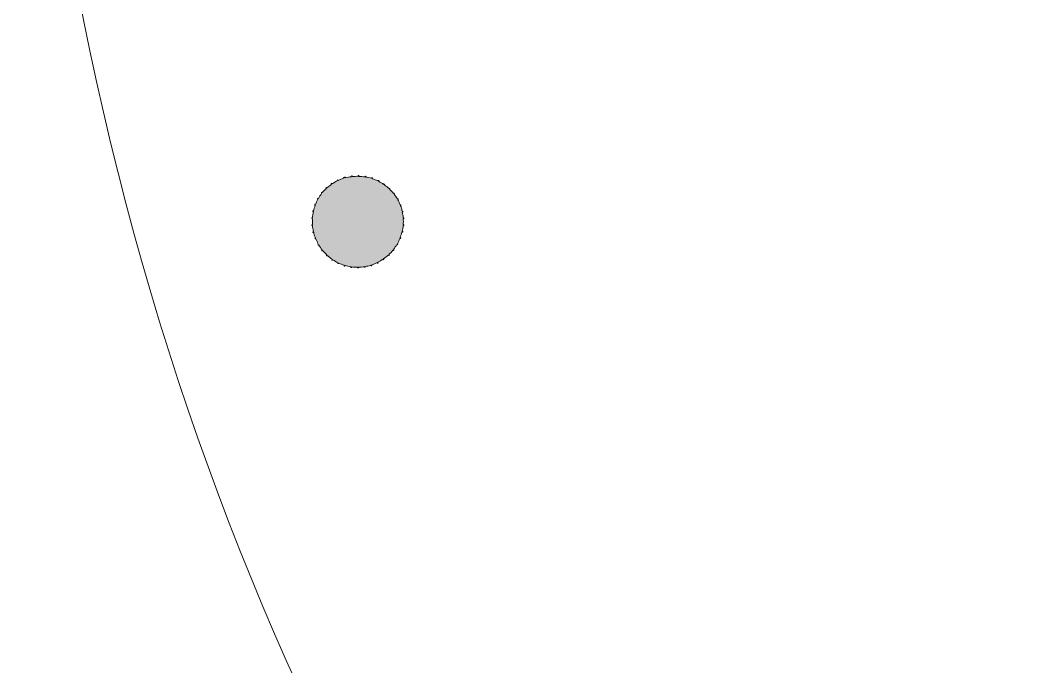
# Model space of a CAD drawing. Header units: millimetres. Extents: x -75 to 75, y -97 to 97.
# Drawn here: x -75.3 to -37.65, y -48.41 to -24.2 of the extents above; entities that cross this region are included whole.
import ezdxf

# ---------------------------------------------------------------- set-up
doc = ezdxf.new("R2010")
doc.units = ezdxf.units.MM
doc.header["$MEASUREMENT"] = 0
doc.layers.add('Layer 1', color=7, linetype='Continuous', lineweight=0)

# ---------------------------------------------------------------- blocks, each defined once
blk = doc.blocks.new('Block_1')
at = {"layer": 'Layer 1', "true_color": 0x000000, "transparency": 33554687}
h = blk.add_hatch(color=18, dxfattribs=at)
h.dxf.hatch_style = 2
edge = h.paths.add_edge_path()
edge.add_spline(control_points=[(-60.954, -31.641), (-60.942, -31.64), (-60.933, -31.63), (-60.933, -31.618), (-60.934, -31.607), (-60.944, -31.598), (-60.955, -31.599), (-60.956, -31.599), (-60.956, -31.6), (-60.957, -31.601), (-60.962, -31.529), (-60.979, -31.458), (-60.994, -31.387), (-60.99, -31.388), (-60.989, -31.394), (-60.984, -31.393), (-60.973, -31.39), (-60.966, -31.379), (-60.969, -31.368), (-60.972, -31.357), (-60.983, -31.35), (-60.995, -31.352), (-60.998, -31.353), (-60.997, -31.357), (-60.999, -31.359), (-61.008, -31.32), (-61.01, -31.28), (-61.023, -31.241), (-61.032, -31.209), (-61.049, -31.181), (-61.061, -31.15), (-61.058, -31.15), (-61.057, -31.154), (-61.055, -31.153), (-61.044, -31.149), (-61.038, -31.137), (-61.042, -31.126), (-61.046, -31.115), (-61.058, -31.109), (-61.069, -31.114), (-61.072, -31.115), (-61.071, -31.12), (-61.073, -31.122), (-61.099, -31.055), (-61.123, -30.986), (-61.157, -30.925), (-61.157, -30.924), (-61.157, -30.925), (-61.157, -30.925), (-61.146, -30.919), (-61.143, -30.907), (-61.149, -30.897), (-61.155, -30.887), (-61.169, -30.883), (-61.179, -30.889), (-61.18, -30.89), (-61.179, -30.891), (-61.179, -30.892), (-61.216, -30.83), (-61.257, -30.772), (-61.301, -30.715), (-61.299, -30.715), (-61.297, -30.717), (-61.296, -30.716), (-61.286, -30.709), (-61.285, -30.696), (-61.292, -30.687), (-61.299, -30.677), (-61.312, -30.676), (-61.321, -30.683), (-61.322, -30.683), (-61.321, -30.685), (-61.322, -30.686), (-61.368, -30.629), (-61.42, -30.579), (-61.473, -30.528), (-61.469, -30.527), (-61.465, -30.531), (-61.462, -30.528), (-61.454, -30.52), (-61.455, -30.507), (-61.464, -30.499), (-61.473, -30.491), (-61.486, -30.492), (-61.494, -30.5), (-61.496, -30.502), (-61.493, -30.505), (-61.494, -30.508), (-61.548, -30.458), (-61.605, -30.412), (-61.665, -30.369), (-61.663, -30.368), (-61.66, -30.37), (-61.658, -30.368), (-61.651, -30.359), (-61.653, -30.345), (-61.663, -30.338), (-61.673, -30.331), (-61.686, -30.334), (-61.692, -30.343), (-61.694, -30.346), (-61.69, -30.349), (-61.691, -30.352), (-61.751, -30.311), (-61.811, -30.269), (-61.876, -30.236), (-61.876, -30.236), (-61.875, -30.236), (-61.875, -30.236), (-61.869, -30.225), (-61.873, -30.213), (-61.884, -30.208), (-61.895, -30.203), (-61.908, -30.207), (-61.913, -30.218), (-61.914, -30.219), (-61.911, -30.22), (-61.912, -30.221), (-61.977, -30.19), (-62.043, -30.161), (-62.112, -30.138), (-62.111, -30.137), (-62.11, -30.138), (-62.109, -30.137), (-62.105, -30.126), (-62.111, -30.114), (-62.123, -30.11), (-62.134, -30.106), (-62.146, -30.111), (-62.149, -30.122), (-62.149, -30.122), (-62.149, -30.123), (-62.149, -30.123), (-62.218, -30.101), (-62.291, -30.09), (-62.362, -30.077), (-62.361, -30.074), (-62.356, -30.075), (-62.356, -30.072), (-62.354, -30.061), (-62.362, -30.05), (-62.373, -30.048), (-62.385, -30.046), (-62.396, -30.054), (-62.398, -30.065), (-62.398, -30.068), (-62.395, -30.068), (-62.394, -30.07), (-62.468, -30.058), (-62.542, -30.053), (-62.617, -30.05), (-62.615, -30.047), (-62.61, -30.048), (-62.609, -30.044), (-62.609, -30.032), (-62.618, -30.022), (-62.63, -30.021), (-62.642, -30.02), (-62.652, -30.03), (-62.652, -30.042), (-62.652, -30.046), (-62.646, -30.047), (-62.644, -30.05), (-62.718, -30.049), (-62.792, -30.048), (-62.867, -30.057), (-62.867, -30.055), (-62.864, -30.055), (-62.864, -30.053), (-62.866, -30.042), (-62.876, -30.034), (-62.888, -30.035), (-62.9, -30.037), (-62.908, -30.047), (-62.906, -30.059), (-62.906, -30.062), (-62.902, -30.061), (-62.901, -30.063), (-62.973, -30.072), (-63.044, -30.083), (-63.116, -30.102), (-63.116, -30.101), (-63.114, -30.101), (-63.114, -30.1), (-63.118, -30.088), (-63.13, -30.081), (-63.141, -30.084), (-63.153, -30.087), (-63.159, -30.098), (-63.156, -30.109), (-63.159, -30.098), (-63.171, -30.092), (-63.182, -30.096), (-63.193, -30.1), (-63.2, -30.112), (-63.196, -30.123), (-63.195, -30.124), (-63.194, -30.123), (-63.193, -30.124), (-63.264, -30.146), (-63.33, -30.175), (-63.395, -30.205), (-63.395, -30.203), (-63.392, -30.202), (-63.393, -30.199), (-63.398, -30.189), (-63.411, -30.184), (-63.422, -30.189), (-63.432, -30.194), (-63.437, -30.207), (-63.431, -30.217), (-63.431, -30.218), (-63.429, -30.217), (-63.428, -30.218), (-63.495, -30.251), (-63.556, -30.291), (-63.617, -30.331), (-63.617, -30.327), (-63.613, -30.324), (-63.615, -30.32), (-63.622, -30.31), (-63.636, -30.308), (-63.645, -30.315), (-63.654, -30.322), (-63.657, -30.335), (-63.65, -30.345), (-63.648, -30.348), (-63.644, -30.345), (-63.641, -30.347), (-63.702, -30.389), (-63.76, -30.433), (-63.815, -30.482), (-63.815, -30.48), (-63.813, -30.478), (-63.814, -30.477), (-63.822, -30.468), (-63.836, -30.467), (-63.845, -30.475), (-63.853, -30.483), (-63.854, -30.497), (-63.846, -30.505), (-63.843, -30.507), (-63.84, -30.504), (-63.837, -30.505), (-63.89, -30.555), (-63.944, -30.604), (-63.99, -30.66), (-63.99, -30.66), (-63.989, -30.659), (-63.99, -30.659), (-63.999, -30.652), (-64.012, -30.653), (-64.019, -30.663), (-64.026, -30.672), (-64.024, -30.686), (-64.015, -30.693), (-64.014, -30.694), (-64.013, -30.692), (-64.012, -30.693), (-64.056, -30.75), (-64.095, -30.811), (-64.131, -30.873), (-64.132, -30.872), (-64.131, -30.87), (-64.132, -30.869), (-64.143, -30.863), (-64.156, -30.866), (-64.162, -30.876), (-64.168, -30.886), (-64.164, -30.899), (-64.154, -30.905), (-64.153, -30.906), (-64.153, -30.904), (-64.152, -30.905), (-64.187, -30.969), (-64.214, -31.037), (-64.241, -31.106), (-64.243, -31.103), (-64.241, -31.098), (-64.245, -31.097), (-64.256, -31.092), (-64.268, -31.098), (-64.272, -31.109), (-64.276, -31.12), (-64.27, -31.133), (-64.259, -31.137), (-64.256, -31.138), (-64.255, -31.134), (-64.252, -31.134), (-64.278, -31.204), (-64.299, -31.275), (-64.316, -31.348), (-64.318, -31.346), (-64.317, -31.342), (-64.32, -31.341), (-64.331, -31.338), (-64.343, -31.345), (-64.346, -31.357), (-64.349, -31.368), (-64.342, -31.38), (-64.33, -31.382), (-64.326, -31.383), (-64.325, -31.378), (-64.321, -31.377), (-64.337, -31.449), (-64.352, -31.521), (-64.357, -31.596), (-64.358, -31.596), (-64.358, -31.594), (-64.359, -31.594), (-64.371, -31.593), (-64.381, -31.602), (-64.381, -31.614), (-64.382, -31.626), (-64.373, -31.636), (-64.361, -31.637), (-64.359, -31.637), (-64.359, -31.634), (-64.357, -31.634), (-64.361, -31.706), (-64.363, -31.78), (-64.357, -31.854), (-64.358, -31.854), (-64.358, -31.852), (-64.359, -31.852), (-64.371, -31.852), (-64.38, -31.863), (-64.379, -31.875), (-64.379, -31.887), (-64.369, -31.896), (-64.357, -31.895), (-64.357, -31.895), (-64.357, -31.895), (-64.357, -31.895), (-64.35, -31.967), (-64.33, -32.039), (-64.314, -32.112), (-64.317, -32.111), (-64.318, -32.106), (-64.322, -32.107), (-64.333, -32.109), (-64.34, -32.121), (-64.337, -32.133), (-64.334, -32.144), (-64.323, -32.152), (-64.311, -32.149), (-64.309, -32.148), (-64.31, -32.144), (-64.308, -32.143), (-64.3, -32.176), (-64.298, -32.209), (-64.288, -32.243), (-64.275, -32.284), (-64.255, -32.319), (-64.239, -32.358), (-64.243, -32.358), (-64.244, -32.353), (-64.247, -32.354), (-64.258, -32.358), (-64.264, -32.371), (-64.26, -32.382), (-64.256, -32.394), (-64.243, -32.399), (-64.233, -32.395), (-64.229, -32.393), (-64.231, -32.388), (-64.228, -32.385), (-64.2, -32.454), (-64.173, -32.525), (-64.137, -32.589), (-64.138, -32.589), (-64.138, -32.588), (-64.139, -32.588), (-64.149, -32.594), (-64.152, -32.607), (-64.146, -32.618), (-64.14, -32.628), (-64.127, -32.631), (-64.117, -32.625), (-64.115, -32.624), (-64.117, -32.622), (-64.116, -32.621), (-64.078, -32.685), (-64.037, -32.746), (-63.992, -32.803), (-63.994, -32.804), (-63.995, -32.802), (-63.996, -32.803), (-64.005, -32.81), (-64.007, -32.824), (-64, -32.833), (-63.992, -32.843), (-63.979, -32.845), (-63.97, -32.837), (-63.97, -32.837), (-63.97, -32.836), (-63.97, -32.836), (-63.923, -32.893), (-63.869, -32.942), (-63.816, -32.993), (-63.819, -32.994), (-63.822, -32.991), (-63.825, -32.993), (-63.833, -33.002), (-63.832, -33.015), (-63.823, -33.023), (-63.814, -33.031), (-63.801, -33.031), (-63.793, -33.022), (-63.791, -33.02), (-63.794, -33.017), (-63.793, -33.015), (-63.738, -33.066), (-63.679, -33.111), (-63.618, -33.153), (-63.621, -33.155), (-63.625, -33.152), (-63.627, -33.155), (-63.633, -33.165), (-63.631, -33.178), (-63.621, -33.185), (-63.612, -33.192), (-63.599, -33.19), (-63.592, -33.18), (-63.59, -33.176), (-63.595, -33.173), (-63.594, -33.169), (-63.533, -33.21), (-63.471, -33.25), (-63.404, -33.283), (-63.405, -33.284), (-63.407, -33.283), (-63.408, -33.284), (-63.413, -33.295), (-63.409, -33.308), (-63.398, -33.313), (-63.387, -33.318), (-63.375, -33.313), (-63.37, -33.302), (-63.369, -33.3), (-63.372, -33.299), (-63.372, -33.297), (-63.306, -33.327), (-63.241, -33.357), (-63.171, -33.379), (-63.172, -33.38), (-63.173, -33.379), (-63.173, -33.38), (-63.177, -33.391), (-63.17, -33.403), (-63.159, -33.407), (-63.148, -33.411), (-63.136, -33.404), (-63.133, -33.392), (-63.133, -33.392), (-63.133, -33.392), (-63.133, -33.391), (-63.064, -33.411), (-62.993, -33.422), (-62.921, -33.433), (-62.922, -33.435), (-62.926, -33.434), (-62.927, -33.437), (-62.928, -33.448), (-62.921, -33.459), (-62.909, -33.461), (-62.897, -33.463), (-62.886, -33.454), (-62.885, -33.443), (-62.885, -33.441), (-62.887, -33.441), (-62.887, -33.439), (-62.815, -33.449), (-62.741, -33.45), (-62.667, -33.45), (-62.669, -33.453), (-62.674, -33.453), (-62.675, -33.457), (-62.675, -33.469), (-62.665, -33.48), (-62.653, -33.479), (-62.642, -33.478), (-62.632, -33.468), (-62.632, -33.456), (-62.632, -33.452), (-62.638, -33.453), (-62.639, -33.45), (-62.566, -33.448), (-62.493, -33.444), (-62.419, -33.432), (-62.42, -33.434), (-62.423, -33.434), (-62.422, -33.436), (-62.421, -33.448), (-62.41, -33.456), (-62.398, -33.454), (-62.386, -33.452), (-62.379, -33.441), (-62.38, -33.43), (-62.381, -33.427), (-62.385, -33.428), (-62.386, -33.425), (-62.316, -33.413), (-62.245, -33.401), (-62.174, -33.379), (-62.174, -33.379), (-62.175, -33.38), (-62.175, -33.38), (-62.172, -33.391), (-62.16, -33.398), (-62.148, -33.395), (-62.137, -33.391), (-62.131, -33.378), (-62.135, -33.367), (-62.135, -33.366), (-62.136, -33.367), (-62.136, -33.366), (-62.066, -33.342), (-62.001, -33.31), (-61.936, -33.278), (-61.936, -33.281), (-61.94, -33.283), (-61.939, -33.286), (-61.934, -33.296), (-61.921, -33.301), (-61.911, -33.295), (-61.9, -33.29), (-61.895, -33.277), (-61.901, -33.267), (-61.902, -33.265), (-61.905, -33.267), (-61.906, -33.265), (-61.839, -33.231), (-61.776, -33.191), (-61.715, -33.149), (-61.715, -33.153), (-61.72, -33.156), (-61.717, -33.159), (-61.711, -33.169), (-61.698, -33.172), (-61.688, -33.165), (-61.677, -33.159), (-61.676, -33.145), (-61.682, -33.135), (-61.685, -33.132), (-61.689, -33.135), (-61.693, -33.134), (-61.632, -33.09), (-61.572, -33.046), (-61.518, -32.996), (-61.517, -32.997), (-61.519, -32.999), (-61.518, -33), (-61.51, -33.009), (-61.497, -33.009), (-61.488, -33.001), (-61.479, -32.993), (-61.479, -32.98), (-61.487, -32.971), (-61.489, -32.969), (-61.491, -32.972), (-61.493, -32.971), (-61.441, -32.921), (-61.388, -32.871), (-61.342, -32.815), (-61.342, -32.815), (-61.342, -32.815), (-61.342, -32.815), (-61.333, -32.823), (-61.319, -32.822), (-61.312, -32.812), (-61.305, -32.802), (-61.307, -32.789), (-61.316, -32.782), (-61.316, -32.782), (-61.317, -32.782), (-61.317, -32.782), (-61.273, -32.725), (-61.235, -32.663), (-61.198, -32.601), (-61.197, -32.602), (-61.199, -32.605), (-61.197, -32.606), (-61.187, -32.612), (-61.174, -32.608), (-61.168, -32.598), (-61.162, -32.588), (-61.165, -32.575), (-61.175, -32.57), (-61.176, -32.569), (-61.177, -32.571), (-61.178, -32.57), (-61.142, -32.506), (-61.113, -32.439), (-61.085, -32.371), (-61.083, -32.374), (-61.085, -32.379), (-61.081, -32.38), (-61.07, -32.384), (-61.058, -32.379), (-61.054, -32.368), (-61.05, -32.357), (-61.056, -32.344), (-61.067, -32.34), (-61.069, -32.339), (-61.071, -32.343), (-61.074, -32.344), (-61.047, -32.275), (-61.024, -32.206), (-61.006, -32.134), (-61.004, -32.135), (-61.005, -32.139), (-61.003, -32.139), (-60.991, -32.142), (-60.98, -32.135), (-60.977, -32.124), (-60.974, -32.112), (-60.981, -32.101), (-60.992, -32.099), (-60.996, -32.098), (-60.997, -32.103), (-61, -32.103), (-60.984, -32.033), (-60.966, -31.963), (-60.959, -31.891), (-60.958, -31.891), (-60.959, -31.892), (-60.958, -31.892), (-60.946, -31.893), (-60.937, -31.884), (-60.936, -31.872), (-60.935, -31.861), (-60.944, -31.851), (-60.956, -31.85), (-60.957, -31.85), (-60.957, -31.852), (-60.959, -31.852), (-60.953, -31.781), (-60.953, -31.71), (-60.957, -31.638), (-60.955, -31.638), (-60.955, -31.641), (-60.954, -31.641)], knot_values=[0, 0, 0, 0, 1, 1, 1, 2, 2, 2, 3, 3, 3, 4, 4, 4, 5, 5, 5, 6, 6, 6, 7, 7, 7, 8, 8, 8, 9, 9, 9, 10, 10, 10, 11, 11, 11, 12, 12, 12, 13, 13, 13, 14, 14, 14, 15, 15, 15, 16, 16, 16, 17, 17, 17, 18, 18, 18, 19, 19, 19, 20, 20, 20, 21, 21, 21, 22, 22, 22, 23, 23, 23, 24, 24, 24, 25, 25, 25, 26, 26, 26, 27, 27, 27, 28, 28, 28, 29, 29, 29, 30, 30, 30, 31, 31, 31, 32, 32, 32, 33, 33, 33, 34, 34, 34, 35, 35, 35, 36, 36, 36, 37, 37, 37, 38, 38, 38, 39, 39, 39, 40, 40, 40, 41, 41, 41, 42, 42, 42, 43, 43, 43, 44, 44, 44, 45, 45, 45, 46, 46, 46, 47, 47, 47, 48, 48, 48, 49, 49, 49, 50, 50, 50, 51, 51, 51, 52, 52, 52, 53, 53, 53, 54, 54, 54, 55, 55, 55, 56, 56, 56, 57, 57, 57, 58, 58, 58, 59, 59, 59, 60, 60, 60, 61, 61, 61, 62, 62, 62, 63, 63, 63, 64, 64, 64, 65, 65, 65, 66, 66, 66, 67, 67, 67, 68, 68, 68, 69, 69, 69, 70, 70, 70, 71, 71, 71, 72, 72, 72, 73, 73, 73, 74, 74, 74, 75, 75, 75, 76, 76, 76, 77, 77, 77, 78, 78, 78, 79, 79, 79, 80, 80, 80, 81, 81, 81, 82, 82, 82, 83, 83, 83, 84, 84, 84, 85, 85, 85, 86, 86, 86, 87, 87, 87, 88, 88, 88, 89, 89, 89, 90, 90, 90, 91, 91, 91, 92, 92, 92, 93, 93, 93, 94, 94, 94, 95, 95, 95, 96, 96, 96, 97, 97, 97, 98, 98, 98, 99, 99, 99, 100, 100, 100, 101, 101, 101, 102, 102, 102, 103, 103, 103, 104, 104, 104, 105, 105, 105, 106, 106, 106, 107, 107, 107, 108, 108, 108, 109, 109, 109, 110, 110, 110, 111, 111, 111, 112, 112, 112, 113, 113, 113, 114, 114, 114, 115, 115, 115, 116, 116, 116, 117, 117, 117, 118, 118, 118, 119, 119, 119, 120, 120, 120, 121, 121, 121, 122, 122, 122, 123, 123, 123, 124, 124, 124, 125, 125, 125, 126, 126, 126, 127, 127, 127, 128, 128, 128, 129, 129, 129, 130, 130, 130, 131, 131, 131, 132, 132, 132, 133, 133, 133, 134, 134, 134, 135, 135, 135, 136, 136, 136, 137, 137, 137, 138, 138, 138, 139, 139, 139, 140, 140, 140, 141, 141, 141, 142, 142, 142, 143, 143, 143, 144, 144, 144, 145, 145, 145, 146, 146, 146, 147, 147, 147, 148, 148, 148, 149, 149, 149, 150, 150, 150, 151, 151, 151, 152, 152, 152, 153, 153, 153, 154, 154, 154, 155, 155, 155, 156, 156, 156, 157, 157, 157, 158, 158, 158, 159, 159, 159, 160, 160, 160, 161, 161, 161, 162, 162, 162, 163, 163, 163, 164, 164, 164, 165, 165, 165, 166, 166, 166, 167, 167, 167, 168, 168, 168, 169, 169, 169, 170, 170, 170, 171, 171, 171, 172, 172, 172, 173, 173, 173, 174, 174, 174, 175, 175, 175, 176, 176, 176, 177, 177, 177, 178, 178, 178, 179, 179, 179, 180, 180, 180, 181, 181, 181, 182, 182, 182, 183, 183, 183, 184, 184, 184, 185, 185, 185, 186, 186, 186, 187, 187, 187, 188, 188, 188, 189, 189, 189, 190, 190, 190, 191, 191, 191, 192, 192, 192, 193, 193, 193, 194, 194, 194, 195, 195, 195, 196, 196, 196, 197, 197, 197, 198, 198, 198, 199, 199, 199, 200, 200, 200, 201, 201, 201, 202, 202, 202, 203, 203, 203, 204, 204, 204, 205, 205, 205, 206, 206, 206, 207, 207, 207, 208, 208, 208, 209, 209, 209, 210, 210, 210, 211, 211, 211, 212, 212, 212, 213, 213, 213, 214, 214, 214, 214], degree=3, periodic=0)
at = {"layer": 'Layer 1'}
blk.add_open_spline([(-60.954, -31.641), (-60.942, -31.64), (-60.933, -31.63), (-60.933, -31.618), (-60.934, -31.607), (-60.944, -31.598), (-60.955, -31.599), (-60.956, -31.599), (-60.956, -31.6), (-60.957, -31.601), (-60.962, -31.529), (-60.979, -31.458), (-60.994, -31.387), (-60.99, -31.388), (-60.989, -31.394), (-60.984, -31.393), (-60.973, -31.39), (-60.966, -31.379), (-60.969, -31.368), (-60.972, -31.357), (-60.983, -31.35), (-60.995, -31.352), (-60.998, -31.353), (-60.997, -31.357), (-60.999, -31.359), (-61.008, -31.32), (-61.01, -31.28), (-61.023, -31.241), (-61.032, -31.209), (-61.049, -31.181), (-61.061, -31.15), (-61.058, -31.15), (-61.057, -31.154), (-61.055, -31.153), (-61.044, -31.149), (-61.038, -31.137), (-61.042, -31.126), (-61.046, -31.115), (-61.058, -31.109), (-61.069, -31.114), (-61.072, -31.115), (-61.071, -31.12), (-61.073, -31.122), (-61.099, -31.055), (-61.123, -30.986), (-61.157, -30.925), (-61.157, -30.924), (-61.157, -30.925), (-61.157, -30.925), (-61.146, -30.919), (-61.143, -30.907), (-61.149, -30.897), (-61.155, -30.887), (-61.169, -30.883), (-61.179, -30.889), (-61.18, -30.89), (-61.179, -30.891), (-61.179, -30.892), (-61.216, -30.83), (-61.257, -30.772), (-61.301, -30.715), (-61.299, -30.715), (-61.297, -30.717), (-61.296, -30.716), (-61.286, -30.709), (-61.285, -30.696), (-61.292, -30.687), (-61.299, -30.677), (-61.312, -30.676), (-61.321, -30.683), (-61.322, -30.683), (-61.321, -30.685), (-61.322, -30.686), (-61.368, -30.629), (-61.42, -30.579), (-61.473, -30.528), (-61.469, -30.527), (-61.465, -30.531), (-61.462, -30.528), (-61.454, -30.52), (-61.455, -30.507), (-61.464, -30.499), (-61.473, -30.491), (-61.486, -30.492), (-61.494, -30.5), (-61.496, -30.502), (-61.493, -30.505), (-61.494, -30.508), (-61.548, -30.458), (-61.605, -30.412), (-61.665, -30.369), (-61.663, -30.368), (-61.66, -30.37), (-61.658, -30.368), (-61.651, -30.359), (-61.653, -30.345), (-61.663, -30.338), (-61.673, -30.331), (-61.686, -30.334), (-61.692, -30.343), (-61.694, -30.346), (-61.69, -30.349), (-61.691, -30.352), (-61.751, -30.311), (-61.811, -30.269), (-61.876, -30.236), (-61.876, -30.236), (-61.875, -30.236), (-61.875, -30.236), (-61.869, -30.225), (-61.873, -30.213), (-61.884, -30.208), (-61.895, -30.203), (-61.908, -30.207), (-61.913, -30.218), (-61.914, -30.219), (-61.911, -30.22), (-61.912, -30.221), (-61.977, -30.19), (-62.043, -30.161), (-62.112, -30.138), (-62.111, -30.137), (-62.11, -30.138), (-62.109, -30.137), (-62.105, -30.126), (-62.111, -30.114), (-62.123, -30.11), (-62.134, -30.106), (-62.146, -30.111), (-62.149, -30.122), (-62.149, -30.122), (-62.149, -30.123), (-62.149, -30.123), (-62.218, -30.101), (-62.291, -30.09), (-62.362, -30.077), (-62.361, -30.074), (-62.356, -30.075), (-62.356, -30.072), (-62.354, -30.061), (-62.362, -30.05), (-62.373, -30.048), (-62.385, -30.046), (-62.396, -30.054), (-62.398, -30.065), (-62.398, -30.068), (-62.395, -30.068), (-62.394, -30.07), (-62.468, -30.058), (-62.542, -30.053), (-62.617, -30.05), (-62.615, -30.047), (-62.61, -30.048), (-62.609, -30.044), (-62.609, -30.032), (-62.618, -30.022), (-62.63, -30.021), (-62.642, -30.02), (-62.652, -30.03), (-62.652, -30.042), (-62.652, -30.046), (-62.646, -30.047), (-62.644, -30.05), (-62.718, -30.049), (-62.792, -30.048), (-62.867, -30.057), (-62.867, -30.055), (-62.864, -30.055), (-62.864, -30.053), (-62.866, -30.042), (-62.876, -30.034), (-62.888, -30.035), (-62.9, -30.037), (-62.908, -30.047), (-62.906, -30.059), (-62.906, -30.062), (-62.902, -30.061), (-62.901, -30.063), (-62.973, -30.072), (-63.044, -30.083), (-63.116, -30.102), (-63.116, -30.101), (-63.114, -30.101), (-63.114, -30.1), (-63.118, -30.088), (-63.13, -30.081), (-63.141, -30.084), (-63.153, -30.087), (-63.159, -30.098), (-63.156, -30.109), (-63.159, -30.098), (-63.171, -30.092), (-63.182, -30.096), (-63.193, -30.1), (-63.2, -30.112), (-63.196, -30.123), (-63.195, -30.124), (-63.194, -30.123), (-63.193, -30.124), (-63.264, -30.146), (-63.33, -30.175), (-63.395, -30.205), (-63.395, -30.203), (-63.392, -30.202), (-63.393, -30.199), (-63.398, -30.189), (-63.411, -30.184), (-63.422, -30.189), (-63.432, -30.194), (-63.437, -30.207), (-63.431, -30.217), (-63.431, -30.218), (-63.429, -30.217), (-63.428, -30.218), (-63.495, -30.251), (-63.556, -30.291), (-63.617, -30.331), (-63.617, -30.327), (-63.613, -30.324), (-63.615, -30.32), (-63.622, -30.31), (-63.636, -30.308), (-63.645, -30.315), (-63.654, -30.322), (-63.657, -30.335), (-63.65, -30.345), (-63.648, -30.348), (-63.644, -30.345), (-63.641, -30.347), (-63.702, -30.389), (-63.76, -30.433), (-63.815, -30.482), (-63.815, -30.48), (-63.813, -30.478), (-63.814, -30.477), (-63.822, -30.468), (-63.836, -30.467), (-63.845, -30.475), (-63.853, -30.483), (-63.854, -30.497), (-63.846, -30.505), (-63.843, -30.507), (-63.84, -30.504), (-63.837, -30.505), (-63.89, -30.555), (-63.944, -30.604), (-63.99, -30.66), (-63.99, -30.66), (-63.989, -30.659), (-63.99, -30.659), (-63.999, -30.652), (-64.012, -30.653), (-64.019, -30.663), (-64.026, -30.672), (-64.024, -30.686), (-64.015, -30.693), (-64.014, -30.694), (-64.013, -30.692), (-64.012, -30.693), (-64.056, -30.75), (-64.095, -30.811), (-64.131, -30.873), (-64.132, -30.872), (-64.131, -30.87), (-64.132, -30.869), (-64.143, -30.863), (-64.156, -30.866), (-64.162, -30.876), (-64.168, -30.886), (-64.164, -30.899), (-64.154, -30.905), (-64.153, -30.906), (-64.153, -30.904), (-64.152, -30.905), (-64.187, -30.969), (-64.214, -31.037), (-64.241, -31.106), (-64.243, -31.103), (-64.241, -31.098), (-64.245, -31.097), (-64.256, -31.092), (-64.268, -31.098), (-64.272, -31.109), (-64.276, -31.12), (-64.27, -31.133), (-64.259, -31.137), (-64.256, -31.138), (-64.255, -31.134), (-64.252, -31.134), (-64.278, -31.204), (-64.299, -31.275), (-64.316, -31.348), (-64.318, -31.346), (-64.317, -31.342), (-64.32, -31.341), (-64.331, -31.338), (-64.343, -31.345), (-64.346, -31.357), (-64.349, -31.368), (-64.342, -31.38), (-64.33, -31.382), (-64.326, -31.383), (-64.325, -31.378), (-64.321, -31.377), (-64.337, -31.449), (-64.352, -31.521), (-64.357, -31.596), (-64.358, -31.596), (-64.358, -31.594), (-64.359, -31.594), (-64.371, -31.593), (-64.381, -31.602), (-64.381, -31.614), (-64.382, -31.626), (-64.373, -31.636), (-64.361, -31.637), (-64.359, -31.637), (-64.359, -31.634), (-64.357, -31.634), (-64.361, -31.706), (-64.363, -31.78), (-64.357, -31.854), (-64.358, -31.854), (-64.358, -31.852), (-64.359, -31.852), (-64.371, -31.852), (-64.38, -31.863), (-64.379, -31.875), (-64.379, -31.887), (-64.369, -31.896), (-64.357, -31.895), (-64.357, -31.895), (-64.357, -31.895), (-64.357, -31.895), (-64.35, -31.967), (-64.33, -32.039), (-64.314, -32.112), (-64.317, -32.111), (-64.318, -32.106), (-64.322, -32.107), (-64.333, -32.109), (-64.34, -32.121), (-64.337, -32.133), (-64.334, -32.144), (-64.323, -32.152), (-64.311, -32.149), (-64.309, -32.148), (-64.31, -32.144), (-64.308, -32.143), (-64.3, -32.176), (-64.298, -32.209), (-64.288, -32.243), (-64.275, -32.284), (-64.255, -32.319), (-64.239, -32.358), (-64.243, -32.358), (-64.244, -32.353), (-64.247, -32.354), (-64.258, -32.358), (-64.264, -32.371), (-64.26, -32.382), (-64.256, -32.394), (-64.243, -32.399), (-64.233, -32.395), (-64.229, -32.393), (-64.231, -32.388), (-64.228, -32.385), (-64.2, -32.454), (-64.173, -32.525), (-64.137, -32.589), (-64.138, -32.589), (-64.138, -32.588), (-64.139, -32.588), (-64.149, -32.594), (-64.152, -32.607), (-64.146, -32.618), (-64.14, -32.628), (-64.127, -32.631), (-64.117, -32.625), (-64.115, -32.624), (-64.117, -32.622), (-64.116, -32.621), (-64.078, -32.685), (-64.037, -32.746), (-63.992, -32.803), (-63.994, -32.804), (-63.995, -32.802), (-63.996, -32.803), (-64.005, -32.81), (-64.007, -32.824), (-64, -32.833), (-63.992, -32.843), (-63.979, -32.845), (-63.97, -32.837), (-63.97, -32.837), (-63.97, -32.836), (-63.97, -32.836), (-63.923, -32.893), (-63.869, -32.942), (-63.816, -32.993), (-63.819, -32.994), (-63.822, -32.991), (-63.825, -32.993), (-63.833, -33.002), (-63.832, -33.015), (-63.823, -33.023), (-63.814, -33.031), (-63.801, -33.031), (-63.793, -33.022), (-63.791, -33.02), (-63.794, -33.017), (-63.793, -33.015), (-63.738, -33.066), (-63.679, -33.111), (-63.618, -33.153), (-63.621, -33.155), (-63.625, -33.152), (-63.627, -33.155), (-63.633, -33.165), (-63.631, -33.178), (-63.621, -33.185), (-63.612, -33.192), (-63.599, -33.19), (-63.592, -33.18), (-63.59, -33.176), (-63.595, -33.173), (-63.594, -33.169), (-63.533, -33.21), (-63.471, -33.25), (-63.404, -33.283), (-63.405, -33.284), (-63.407, -33.283), (-63.408, -33.284), (-63.413, -33.295), (-63.409, -33.308), (-63.398, -33.313), (-63.387, -33.318), (-63.375, -33.313), (-63.37, -33.302), (-63.369, -33.3), (-63.372, -33.299), (-63.372, -33.297), (-63.306, -33.327), (-63.241, -33.357), (-63.171, -33.379), (-63.172, -33.38), (-63.173, -33.379), (-63.173, -33.38), (-63.177, -33.391), (-63.17, -33.403), (-63.159, -33.407), (-63.148, -33.411), (-63.136, -33.404), (-63.133, -33.392), (-63.133, -33.392), (-63.133, -33.392), (-63.133, -33.391), (-63.064, -33.411), (-62.993, -33.422), (-62.921, -33.433), (-62.922, -33.435), (-62.926, -33.434), (-62.927, -33.437), (-62.928, -33.448), (-62.921, -33.459), (-62.909, -33.461), (-62.897, -33.463), (-62.886, -33.454), (-62.885, -33.443), (-62.885, -33.441), (-62.887, -33.441), (-62.887, -33.439), (-62.815, -33.449), (-62.741, -33.45), (-62.667, -33.45), (-62.669, -33.453), (-62.674, -33.453), (-62.675, -33.457), (-62.675, -33.469), (-62.665, -33.48), (-62.653, -33.479), (-62.642, -33.478), (-62.632, -33.468), (-62.632, -33.456), (-62.632, -33.452), (-62.638, -33.453), (-62.639, -33.45), (-62.566, -33.448), (-62.493, -33.444), (-62.419, -33.432), (-62.42, -33.434), (-62.423, -33.434), (-62.422, -33.436), (-62.421, -33.448), (-62.41, -33.456), (-62.398, -33.454), (-62.386, -33.452), (-62.379, -33.441), (-62.38, -33.43), (-62.381, -33.427), (-62.385, -33.428), (-62.386, -33.425), (-62.316, -33.413), (-62.245, -33.401), (-62.174, -33.379), (-62.174, -33.379), (-62.175, -33.38), (-62.175, -33.38), (-62.172, -33.391), (-62.16, -33.398), (-62.148, -33.395), (-62.137, -33.391), (-62.131, -33.378), (-62.135, -33.367), (-62.135, -33.366), (-62.136, -33.367), (-62.136, -33.366), (-62.066, -33.342), (-62.001, -33.31), (-61.936, -33.278), (-61.936, -33.281), (-61.94, -33.283), (-61.939, -33.286), (-61.934, -33.296), (-61.921, -33.301), (-61.911, -33.295), (-61.9, -33.29), (-61.895, -33.277), (-61.901, -33.267), (-61.902, -33.265), (-61.905, -33.267), (-61.906, -33.265), (-61.839, -33.231), (-61.776, -33.191), (-61.715, -33.149), (-61.715, -33.153), (-61.72, -33.156), (-61.717, -33.159), (-61.711, -33.169), (-61.698, -33.172), (-61.688, -33.165), (-61.677, -33.159), (-61.676, -33.145), (-61.682, -33.135), (-61.685, -33.132), (-61.689, -33.135), (-61.693, -33.134), (-61.632, -33.09), (-61.572, -33.046), (-61.518, -32.996), (-61.517, -32.997), (-61.519, -32.999), (-61.518, -33), (-61.51, -33.009), (-61.497, -33.009), (-61.488, -33.001), (-61.479, -32.993), (-61.479, -32.98), (-61.487, -32.971), (-61.489, -32.969), (-61.491, -32.972), (-61.493, -32.971), (-61.441, -32.921), (-61.388, -32.871), (-61.342, -32.815), (-61.342, -32.815), (-61.342, -32.815), (-61.342, -32.815), (-61.333, -32.823), (-61.319, -32.822), (-61.312, -32.812), (-61.305, -32.802), (-61.307, -32.789), (-61.316, -32.782), (-61.316, -32.782), (-61.317, -32.782), (-61.317, -32.782), (-61.273, -32.725), (-61.235, -32.663), (-61.198, -32.601), (-61.197, -32.602), (-61.199, -32.605), (-61.197, -32.606), (-61.187, -32.612), (-61.174, -32.608), (-61.168, -32.598), (-61.162, -32.588), (-61.165, -32.575), (-61.175, -32.57), (-61.176, -32.569), (-61.177, -32.571), (-61.178, -32.57), (-61.142, -32.506), (-61.113, -32.439), (-61.085, -32.371), (-61.083, -32.374), (-61.085, -32.379), (-61.081, -32.38), (-61.07, -32.384), (-61.058, -32.379), (-61.054, -32.368), (-61.05, -32.357), (-61.056, -32.344), (-61.067, -32.34), (-61.069, -32.339), (-61.071, -32.343), (-61.074, -32.344), (-61.047, -32.275), (-61.024, -32.206), (-61.006, -32.134), (-61.004, -32.135), (-61.005, -32.139), (-61.003, -32.139), (-60.991, -32.142), (-60.98, -32.135), (-60.977, -32.124), (-60.974, -32.112), (-60.981, -32.101), (-60.992, -32.099), (-60.996, -32.098), (-60.997, -32.103), (-61, -32.103), (-60.984, -32.033), (-60.966, -31.963), (-60.959, -31.891), (-60.958, -31.891), (-60.959, -31.892), (-60.958, -31.892), (-60.946, -31.893), (-60.937, -31.884), (-60.936, -31.872), (-60.935, -31.861), (-60.944, -31.851), (-60.956, -31.85), (-60.957, -31.85), (-60.957, -31.852), (-60.959, -31.852), (-60.953, -31.781), (-60.953, -31.71), (-60.957, -31.638), (-60.955, -31.638), (-60.955, -31.641), (-60.954, -31.641)], degree=3, knots=[0, 0, 0, 0, 1, 1, 1, 2, 2, 2, 3, 3, 3, 4, 4, 4, 5, 5, 5, 6, 6, 6, 7, 7, 7, 8, 8, 8, 9, 9, 9, 10, 10, 10, 11, 11, 11, 12, 12, 12, 13, 13, 13, 14, 14, 14, 15, 15, 15, 16, 16, 16, 17, 17, 17, 18, 18, 18, 19, 19, 19, 20, 20, 20, 21, 21, 21, 22, 22, 22, 23, 23, 23, 24, 24, 24, 25, 25, 25, 26, 26, 26, 27, 27, 27, 28, 28, 28, 29, 29, 29, 30, 30, 30, 31, 31, 31, 32, 32, 32, 33, 33, 33, 34, 34, 34, 35, 35, 35, 36, 36, 36, 37, 37, 37, 38, 38, 38, 39, 39, 39, 40, 40, 40, 41, 41, 41, 42, 42, 42, 43, 43, 43, 44, 44, 44, 45, 45, 45, 46, 46, 46, 47, 47, 47, 48, 48, 48, 49, 49, 49, 50, 50, 50, 51, 51, 51, 52, 52, 52, 53, 53, 53, 54, 54, 54, 55, 55, 55, 56, 56, 56, 57, 57, 57, 58, 58, 58, 59, 59, 59, 60, 60, 60, 61, 61, 61, 62, 62, 62, 63, 63, 63, 64, 64, 64, 65, 65, 65, 66, 66, 66, 67, 67, 67, 68, 68, 68, 69, 69, 69, 70, 70, 70, 71, 71, 71, 72, 72, 72, 73, 73, 73, 74, 74, 74, 75, 75, 75, 76, 76, 76, 77, 77, 77, 78, 78, 78, 79, 79, 79, 80, 80, 80, 81, 81, 81, 82, 82, 82, 83, 83, 83, 84, 84, 84, 85, 85, 85, 86, 86, 86, 87, 87, 87, 88, 88, 88, 89, 89, 89, 90, 90, 90, 91, 91, 91, 92, 92, 92, 93, 93, 93, 94, 94, 94, 95, 95, 95, 96, 96, 96, 97, 97, 97, 98, 98, 98, 99, 99, 99, 100, 100, 100, 101, 101, 101, 102, 102, 102, 103, 103, 103, 104, 104, 104, 105, 105, 105, 106, 106, 106, 107, 107, 107, 108, 108, 108, 109, 109, 109, 110, 110, 110, 111, 111, 111, 112, 112, 112, 113, 113, 113, 114, 114, 114, 115, 115, 115, 116, 116, 116, 117, 117, 117, 118, 118, 118, 119, 119, 119, 120, 120, 120, 121, 121, 121, 122, 122, 122, 123, 123, 123, 124, 124, 124, 125, 125, 125, 126, 126, 126, 127, 127, 127, 128, 128, 128, 129, 129, 129, 130, 130, 130, 131, 131, 131, 132, 132, 132, 133, 133, 133, 134, 134, 134, 135, 135, 135, 136, 136, 136, 137, 137, 137, 138, 138, 138, 139, 139, 139, 140, 140, 140, 141, 141, 141, 142, 142, 142, 143, 143, 143, 144, 144, 144, 145, 145, 145, 146, 146, 146, 147, 147, 147, 148, 148, 148, 149, 149, 149, 150, 150, 150, 151, 151, 151, 152, 152, 152, 153, 153, 153, 154, 154, 154, 155, 155, 155, 156, 156, 156, 157, 157, 157, 158, 158, 158, 159, 159, 159, 160, 160, 160, 161, 161, 161, 162, 162, 162, 163, 163, 163, 164, 164, 164, 165, 165, 165, 166, 166, 166, 167, 167, 167, 168, 168, 168, 169, 169, 169, 170, 170, 170, 171, 171, 171, 172, 172, 172, 173, 173, 173, 174, 174, 174, 175, 175, 175, 176, 176, 176, 177, 177, 177, 178, 178, 178, 179, 179, 179, 180, 180, 180, 181, 181, 181, 182, 182, 182, 183, 183, 183, 184, 184, 184, 185, 185, 185, 186, 186, 186, 187, 187, 187, 188, 188, 188, 189, 189, 189, 190, 190, 190, 191, 191, 191, 192, 192, 192, 193, 193, 193, 194, 194, 194, 195, 195, 195, 196, 196, 196, 197, 197, 197, 198, 198, 198, 199, 199, 199, 200, 200, 200, 201, 201, 201, 202, 202, 202, 203, 203, 203, 204, 204, 204, 205, 205, 205, 206, 206, 206, 207, 207, 207, 208, 208, 208, 209, 209, 209, 210, 210, 210, 211, 211, 211, 212, 212, 212, 213, 213, 213, 214, 214, 214, 214], dxfattribs=at)
blk = doc.blocks.new('Block_0')
at = {"layer": 'Layer 1'}
for points, knots in [([(0, 96.814), (-41.587, 96.814), (-75.3, 53.469), (-75.3, 0), (-75.3, -53.469), (-41.587, -96.814), (0, -96.814), (41.587, -96.814), (75.3, -53.469), (75.3, 0), (75.3, 53.469), (41.587, 96.814), (0, 96.814)], [0, 0, 0, 0, 1, 1, 1, 2, 2, 2, 3, 3, 3, 4, 4, 4, 4]), ([(-60.956, -31.85), (-60.944, -31.851), (-60.935, -31.861), (-60.936, -31.872), (-60.937, -31.884), (-60.946, -31.893), (-60.958, -31.892), (-60.959, -31.892), (-60.958, -31.891), (-60.959, -31.891), (-60.966, -31.963), (-60.984, -32.033), (-61, -32.103), (-60.997, -32.103), (-60.996, -32.098), (-60.992, -32.099), (-60.981, -32.101), (-60.974, -32.112), (-60.977, -32.124), (-60.98, -32.135), (-60.991, -32.142), (-61.003, -32.139), (-61.005, -32.139), (-61.004, -32.135), (-61.006, -32.134), (-61.024, -32.206), (-61.047, -32.275), (-61.074, -32.344), (-61.071, -32.343), (-61.069, -32.339), (-61.067, -32.34), (-61.056, -32.344), (-61.05, -32.357), (-61.054, -32.368), (-61.058, -32.379), (-61.07, -32.384), (-61.081, -32.38), (-61.085, -32.379), (-61.083, -32.374), (-61.085, -32.371), (-61.113, -32.439), (-61.142, -32.506), (-61.178, -32.57), (-61.177, -32.571), (-61.176, -32.569), (-61.175, -32.57), (-61.165, -32.575), (-61.162, -32.588), (-61.168, -32.598), (-61.174, -32.608), (-61.187, -32.612), (-61.197, -32.606), (-61.199, -32.605), (-61.197, -32.602), (-61.198, -32.601), (-61.235, -32.663), (-61.273, -32.725), (-61.317, -32.782), (-61.317, -32.782), (-61.316, -32.782), (-61.316, -32.782), (-61.307, -32.789), (-61.305, -32.802), (-61.312, -32.812), (-61.319, -32.822), (-61.333, -32.823), (-61.342, -32.815), (-61.342, -32.815), (-61.342, -32.815), (-61.342, -32.815), (-61.388, -32.871), (-61.441, -32.921), (-61.493, -32.971), (-61.491, -32.972), (-61.489, -32.969), (-61.487, -32.971), (-61.479, -32.98), (-61.479, -32.993), (-61.488, -33.001), (-61.497, -33.009), (-61.51, -33.009), (-61.518, -33), (-61.519, -32.999), (-61.517, -32.997), (-61.518, -32.996), (-61.572, -33.046), (-61.632, -33.09), (-61.693, -33.134), (-61.689, -33.135), (-61.685, -33.132), (-61.682, -33.135), (-61.676, -33.145), (-61.677, -33.159), (-61.688, -33.165), (-61.698, -33.172), (-61.711, -33.169), (-61.717, -33.159), (-61.72, -33.156), (-61.715, -33.153), (-61.715, -33.149), (-61.776, -33.191), (-61.839, -33.231), (-61.906, -33.265), (-61.905, -33.267), (-61.902, -33.265), (-61.901, -33.267), (-61.895, -33.277), (-61.9, -33.29), (-61.911, -33.295), (-61.921, -33.301), (-61.934, -33.296), (-61.939, -33.286), (-61.94, -33.283), (-61.936, -33.281), (-61.936, -33.278), (-62.001, -33.31), (-62.066, -33.342), (-62.136, -33.366), (-62.136, -33.367), (-62.135, -33.366), (-62.135, -33.367), (-62.131, -33.378), (-62.137, -33.391), (-62.148, -33.395), (-62.16, -33.398), (-62.172, -33.391), (-62.175, -33.38), (-62.175, -33.38), (-62.174, -33.379), (-62.174, -33.379), (-62.245, -33.401), (-62.316, -33.413), (-62.386, -33.425), (-62.385, -33.428), (-62.381, -33.427), (-62.38, -33.43), (-62.379, -33.441), (-62.386, -33.452), (-62.398, -33.454), (-62.41, -33.456), (-62.421, -33.448), (-62.422, -33.436), (-62.423, -33.434), (-62.42, -33.434), (-62.419, -33.432), (-62.493, -33.444), (-62.566, -33.448), (-62.639, -33.45), (-62.638, -33.453), (-62.632, -33.452), (-62.632, -33.456), (-62.632, -33.468), (-62.642, -33.478), (-62.653, -33.479), (-62.665, -33.48), (-62.675, -33.469), (-62.675, -33.457), (-62.674, -33.453), (-62.669, -33.453), (-62.667, -33.45), (-62.741, -33.45), (-62.815, -33.449), (-62.887, -33.439), (-62.887, -33.441), (-62.885, -33.441), (-62.885, -33.443), (-62.886, -33.454), (-62.897, -33.463), (-62.909, -33.461), (-62.921, -33.459), (-62.928, -33.448), (-62.927, -33.437), (-62.926, -33.434), (-62.922, -33.435), (-62.921, -33.433), (-62.993, -33.422), (-63.064, -33.411), (-63.133, -33.391), (-63.133, -33.392), (-63.133, -33.392), (-63.133, -33.392), (-63.136, -33.404), (-63.148, -33.411), (-63.159, -33.407), (-63.17, -33.403), (-63.177, -33.391), (-63.173, -33.38), (-63.173, -33.379), (-63.172, -33.38), (-63.171, -33.379), (-63.241, -33.357), (-63.306, -33.327), (-63.372, -33.297), (-63.372, -33.299), (-63.369, -33.3), (-63.37, -33.302), (-63.375, -33.313), (-63.387, -33.318), (-63.398, -33.313), (-63.409, -33.308), (-63.413, -33.295), (-63.408, -33.284), (-63.407, -33.283), (-63.405, -33.284), (-63.404, -33.283), (-63.471, -33.25), (-63.533, -33.21), (-63.594, -33.169), (-63.595, -33.173), (-63.59, -33.176), (-63.592, -33.18), (-63.599, -33.19), (-63.612, -33.192), (-63.621, -33.185), (-63.631, -33.178), (-63.633, -33.165), (-63.627, -33.155), (-63.625, -33.152), (-63.621, -33.155), (-63.618, -33.153), (-63.679, -33.111), (-63.738, -33.066), (-63.793, -33.015), (-63.794, -33.017), (-63.791, -33.02), (-63.793, -33.022), (-63.801, -33.031), (-63.814, -33.031), (-63.823, -33.023), (-63.832, -33.015), (-63.833, -33.002), (-63.825, -32.993), (-63.822, -32.991), (-63.819, -32.994), (-63.816, -32.993), (-63.869, -32.942), (-63.923, -32.893), (-63.97, -32.836), (-63.97, -32.836), (-63.97, -32.837), (-63.97, -32.837), (-63.979, -32.845), (-63.992, -32.843), (-64, -32.833), (-64.007, -32.824), (-64.005, -32.81), (-63.996, -32.803), (-63.995, -32.802), (-63.994, -32.804), (-63.992, -32.803), (-64.037, -32.746), (-64.078, -32.685), (-64.116, -32.621), (-64.117, -32.622), (-64.115, -32.624), (-64.117, -32.625), (-64.127, -32.631), (-64.14, -32.628), (-64.146, -32.618), (-64.152, -32.607), (-64.149, -32.594), (-64.139, -32.588), (-64.138, -32.588), (-64.138, -32.589), (-64.137, -32.589), (-64.173, -32.525), (-64.2, -32.454), (-64.228, -32.385), (-64.231, -32.388), (-64.229, -32.393), (-64.233, -32.395), (-64.243, -32.399), (-64.256, -32.394), (-64.26, -32.382), (-64.264, -32.371), (-64.258, -32.358), (-64.247, -32.354), (-64.244, -32.353), (-64.243, -32.358), (-64.239, -32.358), (-64.255, -32.319), (-64.275, -32.284), (-64.288, -32.243), (-64.298, -32.209), (-64.3, -32.176), (-64.308, -32.143), (-64.31, -32.144), (-64.309, -32.148), (-64.311, -32.149), (-64.323, -32.152), (-64.334, -32.144), (-64.337, -32.133), (-64.34, -32.121), (-64.333, -32.109), (-64.322, -32.107), (-64.318, -32.106), (-64.317, -32.111), (-64.314, -32.112), (-64.33, -32.039), (-64.35, -31.967), (-64.357, -31.895), (-64.357, -31.895), (-64.357, -31.895), (-64.357, -31.895), (-64.369, -31.896), (-64.379, -31.887), (-64.379, -31.875), (-64.38, -31.863), (-64.371, -31.852), (-64.359, -31.852), (-64.358, -31.852), (-64.358, -31.854), (-64.357, -31.854), (-64.363, -31.78), (-64.361, -31.706), (-64.357, -31.634), (-64.359, -31.634), (-64.359, -31.637), (-64.361, -31.637), (-64.373, -31.636), (-64.382, -31.626), (-64.381, -31.614), (-64.381, -31.602), (-64.371, -31.593), (-64.359, -31.594), (-64.358, -31.594), (-64.358, -31.596), (-64.357, -31.596), (-64.352, -31.521), (-64.337, -31.449), (-64.321, -31.377), (-64.325, -31.378), (-64.326, -31.383), (-64.33, -31.382), (-64.342, -31.38), (-64.349, -31.368), (-64.346, -31.357), (-64.343, -31.345), (-64.331, -31.338), (-64.32, -31.341), (-64.317, -31.342), (-64.318, -31.346), (-64.316, -31.348), (-64.299, -31.275), (-64.278, -31.204), (-64.252, -31.134), (-64.255, -31.134), (-64.256, -31.138), (-64.259, -31.137), (-64.27, -31.133), (-64.276, -31.12), (-64.272, -31.109), (-64.268, -31.098), (-64.256, -31.092), (-64.245, -31.097), (-64.241, -31.098), (-64.243, -31.103), (-64.241, -31.106), (-64.214, -31.037), (-64.187, -30.969), (-64.152, -30.905), (-64.153, -30.904), (-64.153, -30.906), (-64.154, -30.905), (-64.164, -30.899), (-64.168, -30.886), (-64.162, -30.876), (-64.156, -30.866), (-64.143, -30.863), (-64.132, -30.869), (-64.131, -30.87), (-64.132, -30.872), (-64.131, -30.873), (-64.095, -30.811), (-64.056, -30.75), (-64.012, -30.693), (-64.013, -30.692), (-64.014, -30.694), (-64.015, -30.693), (-64.024, -30.686), (-64.026, -30.672), (-64.019, -30.663), (-64.012, -30.653), (-63.999, -30.652), (-63.99, -30.659), (-63.989, -30.659), (-63.99, -30.66), (-63.99, -30.66), (-63.944, -30.604), (-63.89, -30.555), (-63.837, -30.505), (-63.84, -30.504), (-63.843, -30.507), (-63.846, -30.505), (-63.854, -30.497), (-63.853, -30.483), (-63.845, -30.475), (-63.836, -30.467), (-63.822, -30.468), (-63.814, -30.477), (-63.813, -30.478), (-63.815, -30.48), (-63.815, -30.482), (-63.76, -30.433), (-63.702, -30.389), (-63.641, -30.347), (-63.644, -30.345), (-63.648, -30.348), (-63.65, -30.345), (-63.657, -30.335), (-63.654, -30.322), (-63.645, -30.315), (-63.636, -30.308), (-63.622, -30.31), (-63.615, -30.32), (-63.613, -30.324), (-63.617, -30.327), (-63.617, -30.331), (-63.556, -30.291), (-63.495, -30.251), (-63.428, -30.218), (-63.429, -30.217), (-63.431, -30.218), (-63.431, -30.217), (-63.437, -30.207), (-63.432, -30.194), (-63.422, -30.189), (-63.411, -30.184), (-63.398, -30.189), (-63.393, -30.199), (-63.392, -30.202), (-63.395, -30.203), (-63.395, -30.205), (-63.33, -30.175), (-63.264, -30.146), (-63.193, -30.124), (-63.194, -30.123), (-63.195, -30.124), (-63.196, -30.123), (-63.2, -30.112), (-63.193, -30.1), (-63.182, -30.096), (-63.171, -30.092), (-63.159, -30.098), (-63.156, -30.109), (-63.159, -30.098), (-63.153, -30.087), (-63.141, -30.084), (-63.13, -30.081), (-63.118, -30.088), (-63.114, -30.1), (-63.114, -30.101), (-63.116, -30.101), (-63.116, -30.102), (-63.044, -30.083), (-62.973, -30.072), (-62.901, -30.063), (-62.902, -30.061), (-62.906, -30.062), (-62.906, -30.059), (-62.908, -30.047), (-62.9, -30.037), (-62.888, -30.035), (-62.876, -30.034), (-62.866, -30.042), (-62.864, -30.053), (-62.864, -30.055), (-62.867, -30.055), (-62.867, -30.057), (-62.792, -30.048), (-62.718, -30.049), (-62.644, -30.05), (-62.646, -30.047), (-62.652, -30.046), (-62.652, -30.042), (-62.652, -30.03), (-62.642, -30.02), (-62.63, -30.021), (-62.618, -30.022), (-62.609, -30.032), (-62.609, -30.044), (-62.61, -30.048), (-62.615, -30.047), (-62.617, -30.05), (-62.542, -30.053), (-62.468, -30.058), (-62.394, -30.07), (-62.395, -30.068), (-62.398, -30.068), (-62.398, -30.065), (-62.396, -30.054), (-62.385, -30.046), (-62.373, -30.048), (-62.362, -30.05), (-62.354, -30.061), (-62.356, -30.072), (-62.356, -30.075), (-62.361, -30.074), (-62.362, -30.077), (-62.291, -30.09), (-62.218, -30.101), (-62.149, -30.123), (-62.149, -30.123), (-62.149, -30.122), (-62.149, -30.122), (-62.146, -30.111), (-62.134, -30.106), (-62.123, -30.11), (-62.111, -30.114), (-62.105, -30.126), (-62.109, -30.137), (-62.11, -30.138), (-62.111, -30.137), (-62.112, -30.138), (-62.043, -30.161), (-61.977, -30.19), (-61.912, -30.221), (-61.911, -30.22), (-61.914, -30.219), (-61.913, -30.218), (-61.908, -30.207), (-61.895, -30.203), (-61.884, -30.208), (-61.873, -30.213), (-61.869, -30.225), (-61.875, -30.236), (-61.875, -30.236), (-61.876, -30.236), (-61.876, -30.236), (-61.811, -30.269), (-61.751, -30.311), (-61.691, -30.352), (-61.69, -30.349), (-61.694, -30.346), (-61.692, -30.343), (-61.686, -30.334), (-61.673, -30.331), (-61.663, -30.338), (-61.653, -30.345), (-61.651, -30.359), (-61.658, -30.368), (-61.66, -30.37), (-61.663, -30.368), (-61.665, -30.369), (-61.605, -30.412), (-61.548, -30.458), (-61.494, -30.508), (-61.493, -30.505), (-61.496, -30.502), (-61.494, -30.5), (-61.486, -30.492), (-61.473, -30.491), (-61.464, -30.499), (-61.455, -30.507), (-61.454, -30.52), (-61.462, -30.528), (-61.465, -30.531), (-61.469, -30.527), (-61.473, -30.528), (-61.42, -30.579), (-61.368, -30.629), (-61.322, -30.686), (-61.321, -30.685), (-61.322, -30.683), (-61.321, -30.683), (-61.312, -30.676), (-61.299, -30.677), (-61.292, -30.687), (-61.285, -30.696), (-61.286, -30.709), (-61.296, -30.716), (-61.297, -30.717), (-61.299, -30.715), (-61.301, -30.715), (-61.257, -30.772), (-61.216, -30.83), (-61.179, -30.892), (-61.179, -30.891), (-61.18, -30.89), (-61.179, -30.889), (-61.169, -30.883), (-61.155, -30.887), (-61.149, -30.897), (-61.143, -30.907), (-61.146, -30.919), (-61.157, -30.925), (-61.157, -30.925), (-61.157, -30.924), (-61.157, -30.925), (-61.123, -30.986), (-61.099, -31.055), (-61.073, -31.122), (-61.071, -31.12), (-61.072, -31.115), (-61.069, -31.114), (-61.058, -31.109), (-61.046, -31.115), (-61.042, -31.126), (-61.038, -31.137), (-61.044, -31.149), (-61.055, -31.153), (-61.057, -31.154), (-61.058, -31.15), (-61.061, -31.15), (-61.049, -31.181), (-61.032, -31.209), (-61.023, -31.241), (-61.01, -31.28), (-61.008, -31.32), (-60.999, -31.359), (-60.997, -31.357), (-60.998, -31.353), (-60.995, -31.352), (-60.983, -31.35), (-60.972, -31.357), (-60.969, -31.368), (-60.966, -31.379), (-60.973, -31.39), (-60.984, -31.393), (-60.989, -31.394), (-60.99, -31.388), (-60.994, -31.387), (-60.979, -31.458), (-60.962, -31.529), (-60.957, -31.601), (-60.956, -31.6), (-60.956, -31.599), (-60.955, -31.599), (-60.944, -31.598), (-60.934, -31.607), (-60.933, -31.618), (-60.933, -31.63), (-60.942, -31.64), (-60.954, -31.641), (-60.955, -31.641), (-60.955, -31.638), (-60.957, -31.638), (-60.953, -31.71), (-60.953, -31.781), (-60.959, -31.852), (-60.957, -31.852), (-60.957, -31.85), (-60.956, -31.85)], [0, 0, 0, 0, 1, 1, 1, 2, 2, 2, 3, 3, 3, 4, 4, 4, 5, 5, 5, 6, 6, 6, 7, 7, 7, 8, 8, 8, 9, 9, 9, 10, 10, 10, 11, 11, 11, 12, 12, 12, 13, 13, 13, 14, 14, 14, 15, 15, 15, 16, 16, 16, 17, 17, 17, 18, 18, 18, 19, 19, 19, 20, 20, 20, 21, 21, 21, 22, 22, 22, 23, 23, 23, 24, 24, 24, 25, 25, 25, 26, 26, 26, 27, 27, 27, 28, 28, 28, 29, 29, 29, 30, 30, 30, 31, 31, 31, 32, 32, 32, 33, 33, 33, 34, 34, 34, 35, 35, 35, 36, 36, 36, 37, 37, 37, 38, 38, 38, 39, 39, 39, 40, 40, 40, 41, 41, 41, 42, 42, 42, 43, 43, 43, 44, 44, 44, 45, 45, 45, 46, 46, 46, 47, 47, 47, 48, 48, 48, 49, 49, 49, 50, 50, 50, 51, 51, 51, 52, 52, 52, 53, 53, 53, 54, 54, 54, 55, 55, 55, 56, 56, 56, 57, 57, 57, 58, 58, 58, 59, 59, 59, 60, 60, 60, 61, 61, 61, 62, 62, 62, 63, 63, 63, 64, 64, 64, 65, 65, 65, 66, 66, 66, 67, 67, 67, 68, 68, 68, 69, 69, 69, 70, 70, 70, 71, 71, 71, 72, 72, 72, 73, 73, 73, 74, 74, 74, 75, 75, 75, 76, 76, 76, 77, 77, 77, 78, 78, 78, 79, 79, 79, 80, 80, 80, 81, 81, 81, 82, 82, 82, 83, 83, 83, 84, 84, 84, 85, 85, 85, 86, 86, 86, 87, 87, 87, 88, 88, 88, 89, 89, 89, 90, 90, 90, 91, 91, 91, 92, 92, 92, 93, 93, 93, 94, 94, 94, 95, 95, 95, 96, 96, 96, 97, 97, 97, 98, 98, 98, 99, 99, 99, 100, 100, 100, 101, 101, 101, 102, 102, 102, 103, 103, 103, 104, 104, 104, 105, 105, 105, 106, 106, 106, 107, 107, 107, 108, 108, 108, 109, 109, 109, 110, 110, 110, 111, 111, 111, 112, 112, 112, 113, 113, 113, 114, 114, 114, 115, 115, 115, 116, 116, 116, 117, 117, 117, 118, 118, 118, 119, 119, 119, 120, 120, 120, 121, 121, 121, 122, 122, 122, 123, 123, 123, 124, 124, 124, 125, 125, 125, 126, 126, 126, 127, 127, 127, 128, 128, 128, 129, 129, 129, 130, 130, 130, 131, 131, 131, 132, 132, 132, 133, 133, 133, 134, 134, 134, 135, 135, 135, 136, 136, 136, 137, 137, 137, 138, 138, 138, 139, 139, 139, 140, 140, 140, 141, 141, 141, 142, 142, 142, 143, 143, 143, 144, 144, 144, 145, 145, 145, 146, 146, 146, 147, 147, 147, 148, 148, 148, 149, 149, 149, 150, 150, 150, 151, 151, 151, 152, 152, 152, 153, 153, 153, 154, 154, 154, 155, 155, 155, 156, 156, 156, 157, 157, 157, 158, 158, 158, 159, 159, 159, 160, 160, 160, 161, 161, 161, 162, 162, 162, 163, 163, 163, 164, 164, 164, 165, 165, 165, 166, 166, 166, 167, 167, 167, 168, 168, 168, 169, 169, 169, 170, 170, 170, 171, 171, 171, 172, 172, 172, 173, 173, 173, 174, 174, 174, 175, 175, 175, 176, 176, 176, 177, 177, 177, 178, 178, 178, 179, 179, 179, 180, 180, 180, 181, 181, 181, 182, 182, 182, 183, 183, 183, 184, 184, 184, 185, 185, 185, 186, 186, 186, 187, 187, 187, 188, 188, 188, 189, 189, 189, 190, 190, 190, 191, 191, 191, 192, 192, 192, 193, 193, 193, 194, 194, 194, 195, 195, 195, 196, 196, 196, 197, 197, 197, 198, 198, 198, 199, 199, 199, 200, 200, 200, 201, 201, 201, 202, 202, 202, 203, 203, 203, 204, 204, 204, 205, 205, 205, 206, 206, 206, 207, 207, 207, 208, 208, 208, 209, 209, 209, 210, 210, 210, 211, 211, 211, 212, 212, 212, 213, 213, 213, 214, 214, 214, 214])]:
    blk.add_open_spline(points, degree=3, knots=knots, dxfattribs=at)
blk.add_blockref('Block_1', (0, 0), dxfattribs=at)

msp = doc.modelspace()

# ---------------------------------------------------------------- block references
at = {"layer": 'Layer 1'}
msp.add_blockref('Block_0', (0, 0), dxfattribs=at)

doc.saveas('drawing.dxf')
